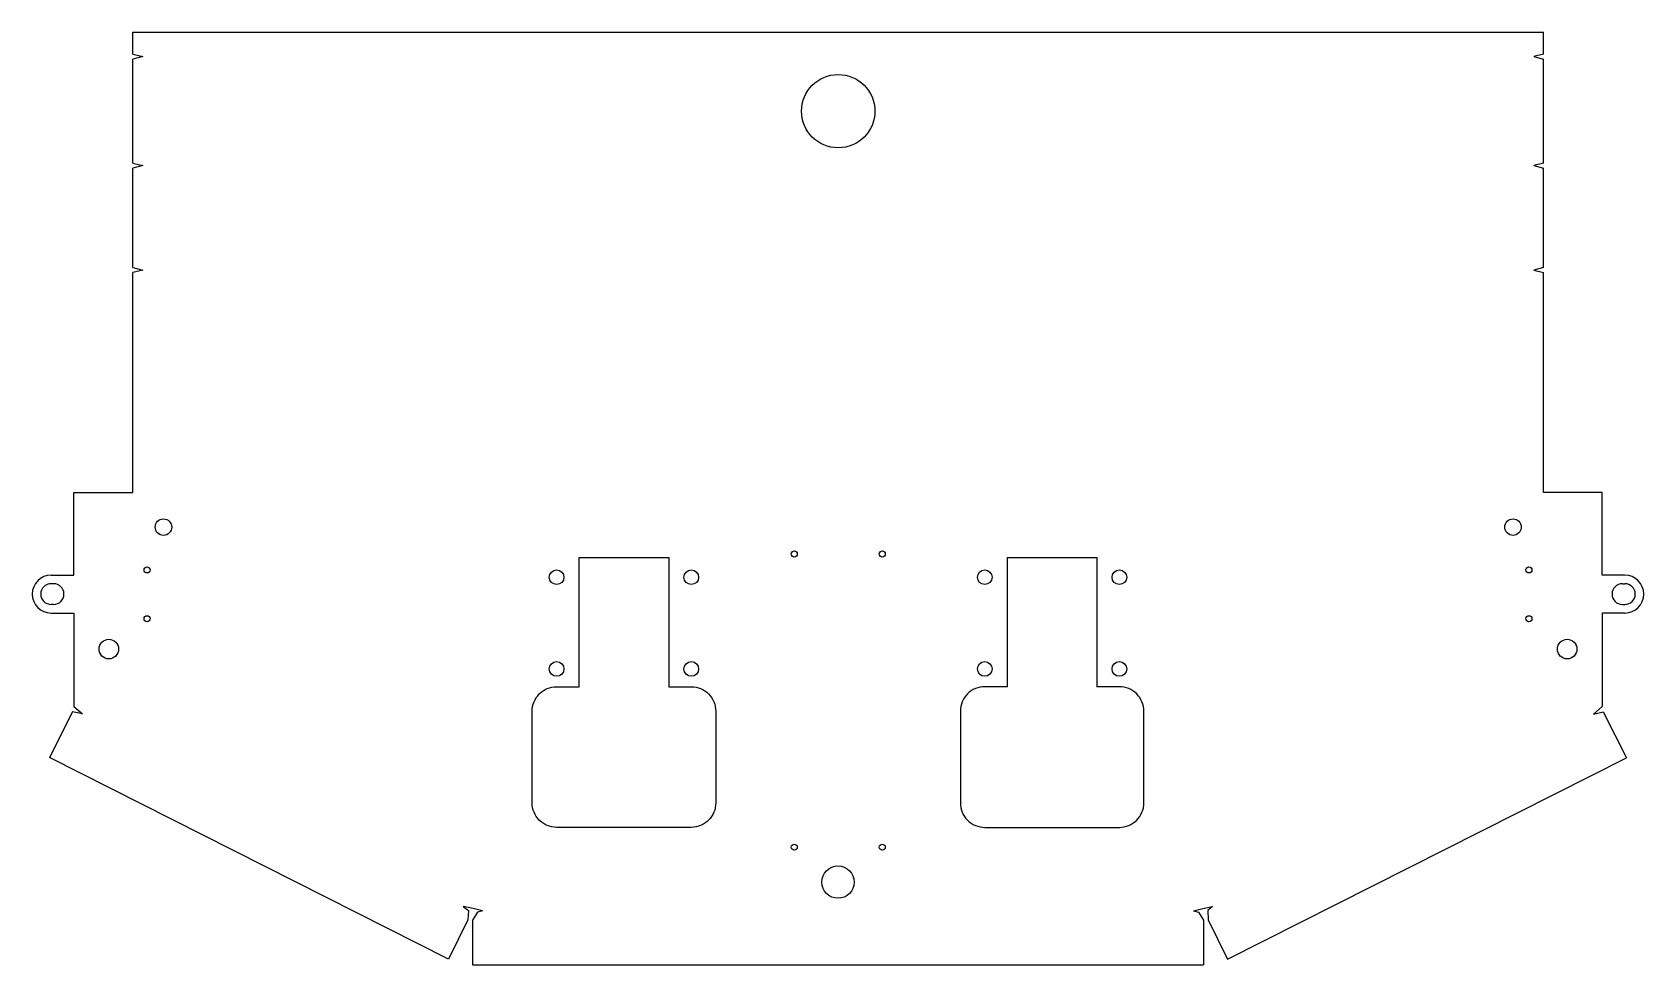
# Model space of a CAD drawing. Extents: x 1412 to 2730, y -656 to 106.
import ezdxf

# ---------------------------------------------------------------- set-up
doc = ezdxf.new("R2010")
doc.units = 0
doc.layers.get('0').update_dxf_attribs({"linetype": 'CONTINUOUS'})

msp = doc.modelspace()

# ---------------------------------------------------------------- linework, layer by layer
for p, q in [((1494.5, 106.5), (2648.5, 106.5)), ((1494.5, 88.5), (1494.5, 106.5)), ((2648.5, 88.5), (2648.5, 106.5)), ((1494.5, 88.5), (1502.5, 86.5)), ((1502.5, 86.5), (1494.5, 84.5)), ((1494.5, -0.6), (1494.5, 84.5)), ((2648.5, 88.5), (2640.5, 86.5)), ((2640.5, 86.5), (2648.5, 84.5)), ((2648.5, -0.6), (2648.5, 84.5)), ((1494.5, -0.6), (1502.5, -2.6)), ((1502.5, -2.6), (1494.5, -4.6)), ((1494.5, -86.1), (1494.5, -4.6)), ((2648.5, -0.6), (2640.5, -2.6)), ((2640.5, -2.6), (2648.5, -4.6)), ((2648.5, -86.1), (2648.5, -4.6)), ((1494.5, -86.1), (1502.5, -88.1)), ((1502.5, -88.1), (1494.5, -90.1)), ((1494.5, -270.1), (1494.5, -90.1)), ((2648.5, -86.1), (2640.5, -88.1)), ((2640.5, -88.1), (2648.5, -90.1)), ((2648.5, -270.1), (2648.5, -90.1)), ((1446.1, -270.1), (1494.5, -270.1)), ((1446.1, -337.6), (1446.1, -270.1)), ((2696.5, -270.1), (2648.5, -270.1)), ((2696.5, -337.6), (2696.5, -270.1)), ((1859.6, -428.9), (1859.6, -323.3)), ((1859.6, -323.3), (1932.8, -323.3)), ((1932.8, -323.3), (1932.8, -428.9)), ((2209.9, -428.9), (2209.9, -323.3)), ((2209.9, -323.3), (2283, -323.3)), ((2283, -323.3), (2283, -428.9)), ((1427.6, -337.6), (1446.1, -337.6)), ((2715, -337.6), (2696.5, -337.6)), ((1429.6, -344.6), (1427.6, -344.6)), ((2713, -344.6), (2715, -344.6)), ((1429.6, -361.6), (1427.6, -361.6)), ((1427.6, -368.6), (1446.1, -368.6)), ((1446.1, -368.6), (1446.1, -445)), ((2696.5, -368.6), (2696.5, -445)), ((2715, -368.6), (2696.5, -368.6)), ((2713, -361.6), (2715, -361.6)), ((1446.1, -445), (1453.3, -451.1)), ((2696.5, -445), (2689.4, -451.2)), ((1445.2, -449.3), (1426.3, -486.8)), ((1453.3, -451.1), (1445.2, -449.3)), ((2689.4, -451.2), (2697.3, -449.3)), ((2697.3, -449.3), (2716.3, -486.9)), ((1752.6, -651.6), (1426.3, -486.8)), ((2390, -651.6), (2716.3, -486.9)), ((1768.6, -619.5), (1752.6, -651.6)), ((1772.9, -610.4), (1764.8, -608.5)), ((1764.8, -608.5), (1768.9, -612)), ((1768.9, -612), (1768.6, -619.5)), ((1776.4, -613.3), (1772.2, -619.9)), ((1780.6, -612.3), (1772.9, -610.4)), ((1780.6, -612.3), (1776.4, -613.3)), ((2362, -612.3), (2369.8, -610.4)), ((2362, -612.3), (2366.2, -613.3)), ((2366.2, -613.3), (2370.4, -619.9)), ((2369.8, -610.4), (2377.8, -608.5)), ((2377.8, -608.5), (2373.8, -612)), ((2373.8, -612), (2374, -619.5)), ((2374, -619.5), (2390, -651.6)), ((1772.2, -619.9), (1772.2, -656.3)), ((2370.4, -619.9), (2370.4, -656.3)), ((1772.2, -656.3), (2370.4, -656.3))]:
    msp.add_line(p, q)
for points in [[(1932.8, -428.9), (1951.3, -428.9, -0.414214), (1971.3, -448.9), (1971.3, -523.9, -0.414214), (1951.3, -543.9), (1841.1, -543.9, -0.414214), (1821.1, -523.9), (1821.1, -448.9, -0.414214), (1841.1, -428.9), (1859.6, -428.9)], [(2209.9, -428.9), (2191.4, -428.9, 0.414214), (2171.4, -448.9), (2171.4, -523.9, 0.414214), (2191.4, -543.9), (2301.5, -543.9, 0.414214), (2321.5, -523.9), (2321.5, -448.9, 0.414214), (2301.5, -428.9), (2283, -428.9)]]:
    msp.add_lwpolyline(points, format="xyb")
for centre, radius in [((2071.5, 41.9), 30), ((1519.5, -298.3), 6.75), ((2623.5, -298.3), 6.75), ((2035.5, -320.3), 2.5), ((2107.5, -320.3), 2.5), ((1506.1, -333.3), 2.5), ((1841.1, -339.3), 6), ((1951.3, -339.3), 6), ((2191.4, -339.3), 6), ((2301.5, -339.3), 6), ((2636.5, -333.3), 2.5), ((1506.1, -373.3), 2.5), ((2636.5, -373.3), 2.5), ((1474.8, -398.1), 8), ((2667.8, -398.1), 8), ((1841.1, -414.3), 6), ((1951.3, -414.3), 6), ((2191.4, -414.3), 6), ((2301.5, -414.3), 6), ((2035.5, -560.1), 2.5), ((2107.5, -560.1), 2.5), ((2071.3, -588.7), 13.2)]:
    msp.add_circle(centre, radius)
for centre, radius, start, end in [((1427.6, -353.1), 15.5, 90, 270), ((2715, -353.1), 15.5, 270, 90), ((1427.6, -353.1), 8.5, 90, 270), ((1429.6, -353.1), 8.5, 270, 90), ((2713, -353.1), 8.5, 90, 270), ((2715, -353.1), 8.5, 270, 90)]:
    msp.add_arc(centre, radius, start, end)

doc.saveas('drawing.dxf')
